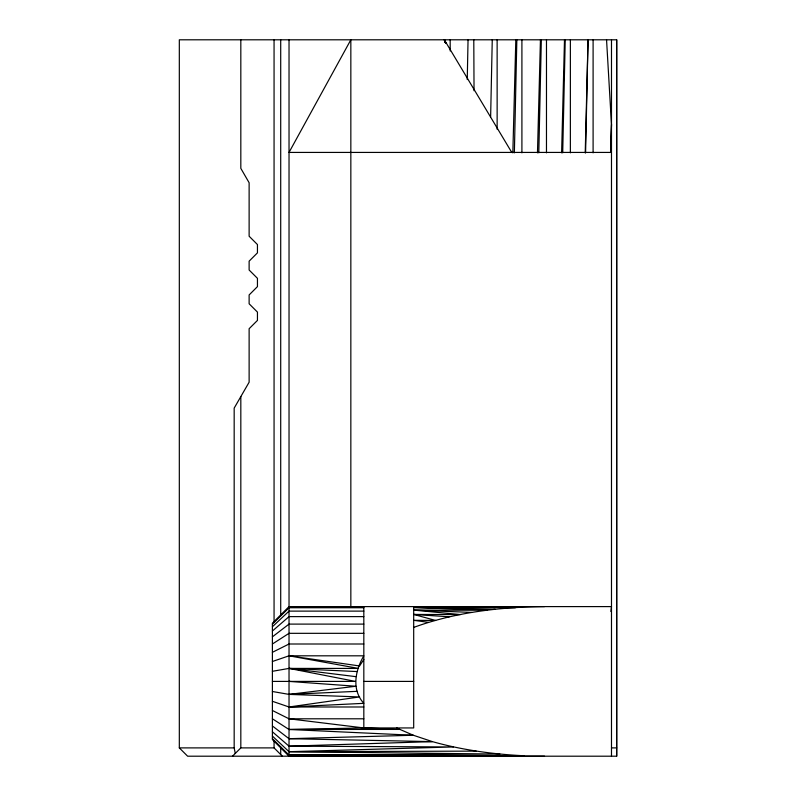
<?xml version="1.0" encoding="UTF-8"?>
<svg xmlns="http://www.w3.org/2000/svg" width="796" height="796" viewBox="0 0 796 796"><rect width="100%" height="100%" fill="white"/><g stroke="black" fill="none" stroke-linecap="round" stroke-linejoin="round"><path stroke-width="1.19" d="M521.907 152.842L521.907 39.8M546.474 152.842L546.484 39.8M570.364 152.842L570.374 39.8M593.1 152.842L593.1 39.8M616.681 756.2L616.681 39.8L179.319 39.8L179.319 747.892L187.627 756.2L616.681 756.2L616.681 39.8M444.646 42.288L444.685 39.8M467.252 79.55L468.048 39.8M490.635 116.823L492.256 39.8M514.365 152.842L516.843 39.8M538.802 152.842L541.33 39.8M562.702 152.842L565.23 39.8M585.587 152.842L588.045 39.8L585.219 152.842M512.843 152.842L515.818 39.8M537.479 152.842L540.444 39.8M561.618 152.842L564.493 39.8M610.751 151.887L611.487 124.574L606.552 39.8M610.681 151.887L611.487 124.574M272.401 661.506L289.028 655.814L363.822 655.814C355.275 670.312 351.325 689.664 363.822 703.336L289.028 706.987L272.401 701.296M610.9 611.517L611.487 606.602L289.028 606.602L272.401 623.228L272.401 739.574L289.028 756.2L544.534 756.2M363.822 659.466L359.573 665.963L289.028 655.814L358.518 668.421L289.028 668.411L272.401 671.297M232.512 756.2L240.82 747.892L274.063 747.892L282.371 756.2M272.401 624.114L289.028 607.736L363.822 607.736M272.401 626.731L289.028 611.119L363.822 611.119M272.401 631.019L289.028 616.621L363.822 616.621M272.401 636.84L289.028 624.104L363.822 624.104M272.401 644.004L289.028 633.327L363.822 633.327M272.401 652.312L289.028 644.004L363.822 644.004M413.691 627.417C455.471 612.164 500.256 606.99 544.534 606.602M357.185 691.326L289.028 694.391L272.401 691.505M272.401 731.783L289.028 746.18L432.417 741.623C462.386 750.091 493.401 754.28 524.465 755.782L289.028 755.066L272.401 738.698M289.028 738.698L413.343 735.255L432.417 741.623L289.028 738.698L272.401 725.972M519.629 607.258L413.691 606.602L413.691 727.942L363.822 727.942L289.028 729.484L272.401 718.798M289.028 755.066L499.878 754.081L289.028 751.693L272.401 736.071M476.068 751.125L289.028 751.693L453.451 746.947L289.028 746.18M611.487 152.424L289.028 152.424L350.837 39.8L350.837 606.602M272.401 681.406L355.514 681.406L289.028 668.411L357.155 671.565M363.822 681.406L413.691 681.406M363.822 706.987L289.028 706.987L359.633 696.948L289.028 694.391L355.911 686.242L289.028 681.406M272.401 710.49L289.028 718.798L363.822 718.798M179.319 747.892L234.173 747.892L235.278 753.434M611.487 747.892L616.681 747.892M428.527 622.343L413.691 620.323L435.631 620.442L413.691 614.432L460.546 614.572L413.691 610.114L487.401 610.253L413.691 607.487L515.609 607.577L413.691 606.602M413.691 607.487L495.152 609.199M413.691 610.114L471.54 612.403M289.028 718.798L363.822 727.942L399.93 729.415L289.028 729.484L413.343 735.255L396.557 727.942M413.691 614.432L449.203 616.81M289.028 668.411L355.892 676.65M511.758 152.424L444.337 39.8L445.79 43.213M450.158 39.8L450.228 50.984M473.789 39.8L474.038 90.734M611.487 39.8L611.487 756.2M497.132 39.8L497.142 129.241M363.822 606.602L363.822 727.942M289.028 39.8L289.028 756.2M280.709 39.8L280.709 615.318M280.709 747.076L280.709 754.538M274.063 39.8L274.063 622.422M274.063 740.439L274.063 747.892M240.82 39.8L240.82 168.354L249.128 182.752L249.128 236.233L257.446 244.551L257.446 252.859L249.128 261.168L249.128 270.013L257.446 278.321L257.446 286.63L249.128 294.948L249.128 303.783L257.446 312.102L257.446 320.41L249.128 328.718L249.128 382.209L234.173 408.119L234.173 747.892M240.82 396.607L240.82 747.892M445.889 43.183L444.337 39.8L445.84 43.213"/></g></svg>
